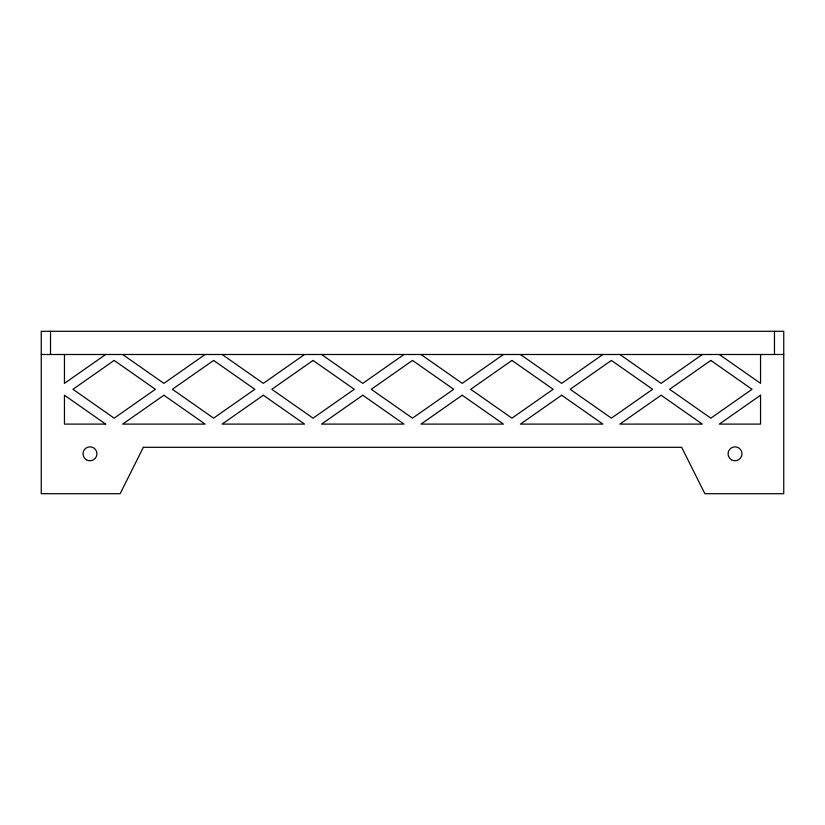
<?xml version="1.0" encoding="UTF-8"?>
<svg xmlns="http://www.w3.org/2000/svg" width="825" height="825" viewBox="0 0 825 825"><rect width="100%" height="100%" fill="white"/><g stroke="black" fill="none" stroke-linecap="round" stroke-linejoin="round"><path stroke-width="1.24" d="M105.683 354.492L64.453 383.357L64.453 354.492M205.126 354.492L163.897 383.357L122.667 354.492M304.569 354.492L263.34 383.357L222.111 354.492M404.002 354.492L362.783 383.357L321.554 354.492M503.446 354.492L462.217 383.357L420.998 354.492M602.889 354.492L561.66 383.357L520.431 354.492M702.333 354.492L661.103 383.357L619.874 354.492M41.25 354.492L783.75 354.492M719.317 354.492L760.547 383.357L760.547 354.492M774.469 331.289L774.469 354.492M50.531 331.289L50.531 354.492M143.344 447.305L120.141 493.711L41.25 493.711L41.25 331.289L783.75 331.289L783.75 493.711L704.859 493.711L681.656 447.305L143.344 447.305M114.17 360.432L72.951 389.297L114.17 418.162L155.399 389.297L114.17 360.432M163.897 395.237L122.667 424.102L205.126 424.102L163.897 395.237M213.613 360.432L172.384 389.297L213.613 418.162L254.843 389.297L213.613 360.432M263.34 395.237L222.111 424.102L304.569 424.102L263.34 395.237M313.057 360.432L271.827 389.297L313.057 418.162L354.286 389.297L313.057 360.432M362.783 395.237L321.554 424.102L404.013 424.102L362.783 395.237M412.5 360.432L371.271 389.297L412.5 418.162L453.729 389.297L412.5 360.432M462.217 395.237L420.998 424.102L503.446 424.102L462.217 395.237M511.943 360.432L470.714 389.297L511.943 418.162L553.173 389.297L511.943 360.432M561.66 395.237L520.431 424.102L602.889 424.102L561.66 395.237M611.387 360.432L570.158 389.297L611.387 418.162L652.616 389.297L611.387 360.432M661.103 395.237L619.874 424.102L702.333 424.102L661.103 395.237M710.83 360.432L669.601 389.297L710.83 418.162L752.049 389.297L710.83 360.432M760.547 395.237L719.317 424.102L760.547 424.102L760.547 395.237M105.683 424.102L64.453 424.102L64.453 395.237L105.683 424.102M86.501 459.834A6.961 6.961 0 0 0 96.938 453.802A6.961 6.961 0 0 0 86.501 447.769A6.961 6.961 0 0 0 86.501 459.834M731.548 459.834A6.961 6.961 0 0 0 741.984 453.802A6.961 6.961 0 0 0 731.548 447.769A6.961 6.961 0 0 0 731.548 459.834"/></g></svg>
